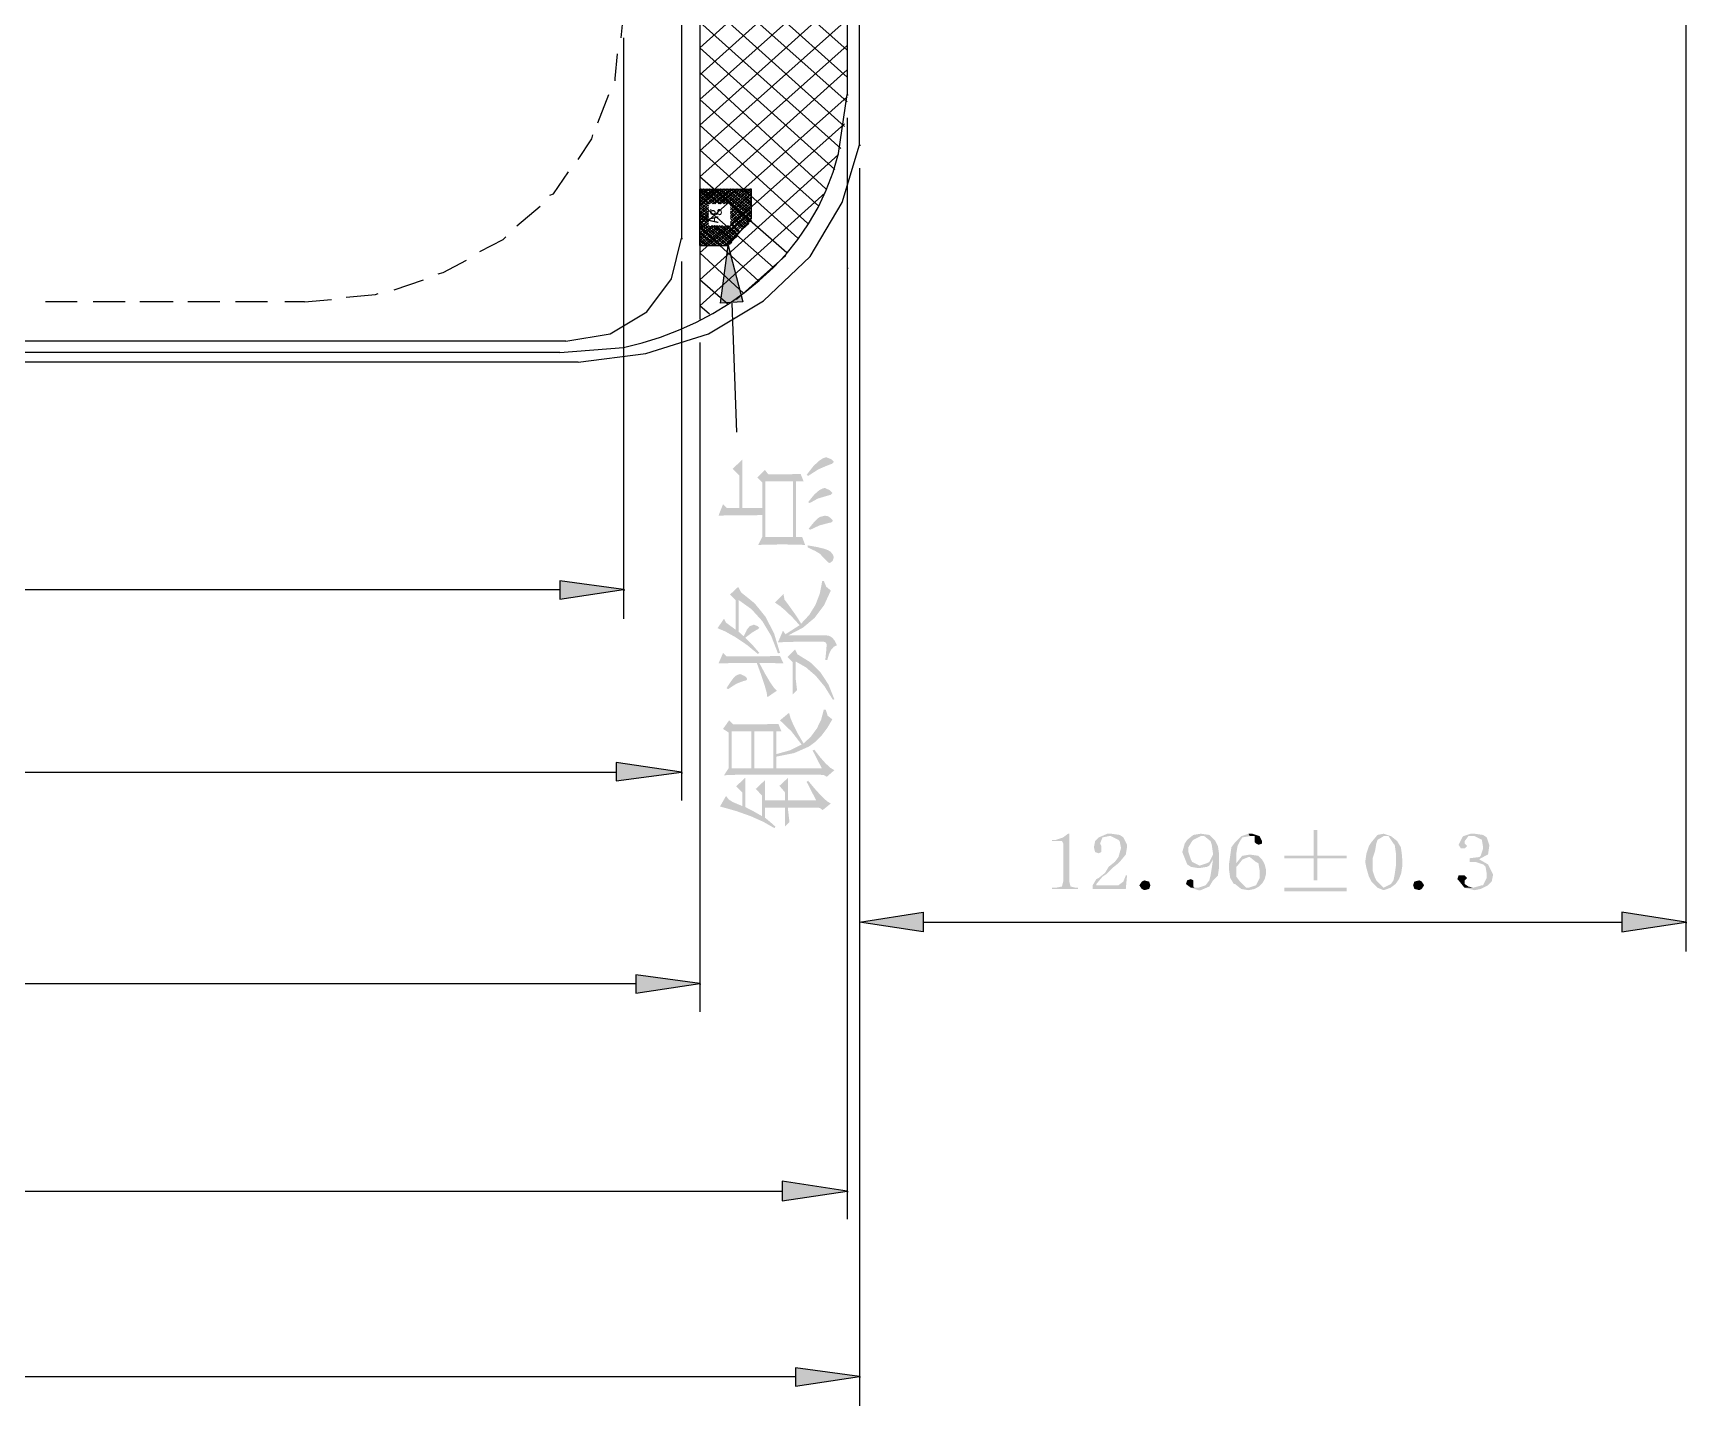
# Model space of a CAD drawing. Header units: millimetres. Extents: x 19 to 191, y 8 to 260.
# Drawn here: x 79.5 to 108.01, y 49.9 to 73.56 of the extents above; entities that cross this region are included whole.
import ezdxf

# ---------------------------------------------------------------- set-up
doc = ezdxf.new("R2010")
doc.units = ezdxf.units.MM
doc.layers.get('0').update_dxf_attribs({"linetype": 'CONTINUOUS'})

msp = doc.modelspace()

# ---------------------------------------------------------------- hatches: boundary and pattern name
for points in [[(93.5355, 72.481722), (93.556666, 72.481722), (93.556666, 72.502888), (93.5355, 72.502888)], [(93.747167, 71.613889), (93.768333, 71.613889), (93.768333, 71.63506), (93.747167, 71.63506)], [(93.747167, 71.613889), (93.768333, 71.613889), (93.768333, 71.63506), (93.747167, 71.63506)], [(90.678, 70.005222), (90.699166, 70.005222), (90.699166, 70.026388), (90.678, 70.026388)], [(91.355333, 68.904556), (91.482333, 69.899389), (91.736333, 68.925722)], [(90.9955, 68.608222), (91.016666, 68.608222), (91.016666, 68.629388), (90.9955, 68.629388)], [(88.5825, 64.120889), (88.5825, 63.803389), (89.683167, 63.972722)], [(89.683167, 63.951556), (89.704333, 63.951556), (89.704333, 63.972727), (89.683167, 63.972727)], [(89.556167, 60.988222), (89.556167, 60.670722), (90.678, 60.818889)], [(90.678, 60.797722), (90.699166, 60.797722), (90.699166, 60.818888), (90.678, 60.818888)], [(97.366667, 59.760556), (97.3455, 59.760556), (97.260833, 59.697056), (97.133833, 59.654722), (97.070333, 59.654722), (97.070333, 59.633556), (97.239667, 59.633556), (97.260833, 59.591222), (97.260833, 58.935056), (97.239667, 58.850389), (97.133833, 58.829222), (97.070333, 58.829222), (97.070333, 58.808056), (97.514833, 58.808056), (97.514833, 58.829222), (97.4725, 58.829222), (97.387833, 58.850389), (97.366667, 58.935056)], [(98.2345, 59.739389), (98.044, 59.718222), (98.086333, 59.718222), (98.213333, 59.654722), (98.2345, 59.633556), (98.255667, 59.527722), (98.255667, 59.506556), (98.213333, 59.358389), (98.149833, 59.273722), (98.044, 59.189056), (97.9805, 59.083222), (97.874667, 58.998556), (97.832333, 58.977389), (97.768833, 58.871556), (97.832333, 58.871556), (97.832333, 58.892722), (97.938167, 59.019722), (98.001667, 59.062056), (98.1075, 59.167889), (98.213333, 59.252556), (98.2345, 59.273722), (98.340333, 59.400722), (98.3615, 59.527722), (98.3615, 59.570056), (98.298, 59.697056)], [(98.086333, 59.760556), (98.022833, 59.760556), (97.874667, 59.697056), (97.811167, 59.633556), (97.79, 59.527722), (97.811167, 59.443056), (97.874667, 59.421889), (97.917, 59.443056), (97.917, 59.548889), (97.895833, 59.591222), (97.938167, 59.697056), (98.044, 59.718222), (98.2345, 59.739389)], [(99.6315, 59.760556), (99.5045, 59.739389), (99.398667, 59.654722), (99.356333, 59.591222), (99.314, 59.443056), (99.398667, 59.231389), (99.462167, 59.189056), (99.589167, 59.167889), (99.610333, 59.167889), (99.737333, 59.189056), (99.779667, 59.210222), (99.610333, 59.210222), (99.483333, 59.273722), (99.462167, 59.316056), (99.419833, 59.443056), (99.419833, 59.527722), (99.483333, 59.633556), (99.5045, 59.654722), (99.6315, 59.718222), (99.779667, 59.739389)], [(99.779667, 59.739389), (99.6315, 59.718222), (99.695, 59.718222), (99.800833, 59.633556), (99.822, 59.570056), (99.843167, 59.421889), (99.843167, 59.400722), (99.779667, 59.273722), (99.737333, 59.252556), (99.610333, 59.210222), (99.779667, 59.210222), (99.843167, 59.316056), (99.949, 59.337222), (99.949, 59.400722), (99.927833, 59.548889), (99.8855, 59.633556)], [(100.457, 59.760556), (100.33, 59.718222), (100.224167, 59.612389), (100.160667, 59.527722), (100.118333, 59.231389), (100.245333, 59.252556), (100.245333, 59.421889), (100.2665, 59.548889), (100.308833, 59.633556), (100.351167, 59.697056), (100.478167, 59.718222)], [(100.5205, 59.760556), (100.457, 59.760556), (100.478167, 59.718222), (100.562833, 59.718222), (100.562833, 59.612389), (100.584, 59.591222), (100.626333, 59.570056), (100.689833, 59.591222), (100.689833, 59.633556), (100.6475, 59.718222)], [(101.642333, 59.824056), (101.578833, 59.824056), (101.578833, 59.379556), (101.070833, 59.379556), (101.070833, 59.337222), (101.578833, 59.337222), (101.578833, 58.956222), (101.642333, 58.956222), (101.642333, 59.337222), (102.150333, 59.337222), (102.150333, 59.379556), (101.642333, 59.379556)], [(102.785333, 59.760556), (102.6795, 59.739389), (102.573667, 59.612389), (102.531333, 59.548889), (102.489, 59.421889), (102.467833, 59.273722), (102.489, 59.167889), (102.531333, 59.019722), (102.573667, 58.935056), (102.6795, 58.829222), (102.785333, 58.829222), (102.658333, 58.956222), (102.637167, 58.998556), (102.594833, 59.125556), (102.594833, 59.337222), (102.637167, 59.464222), (102.658333, 59.591222), (102.6795, 59.654722), (102.785333, 59.718222), (102.912333, 59.718222)], [(102.912333, 59.718222), (102.785333, 59.718222), (102.87, 59.718222), (102.954667, 59.591222), (102.975833, 59.570056), (102.997, 59.421889), (102.997, 59.210222), (102.975833, 59.062056), (102.954667, 58.956222), (102.912333, 58.892722), (102.785333, 58.829222), (102.6795, 58.829222), (102.785333, 58.786889), (102.903794, 58.828373), (102.990931, 58.894062), (103.050774, 58.979156), (103.087355, 59.078857), (103.104704, 59.188363), (103.106852, 59.302876), (103.097829, 59.417596), (103.081667, 59.527722), (103.018167, 59.633556)], [(104.351667, 59.760556), (104.288167, 59.760556), (104.161167, 59.718222), (104.14, 59.697056), (104.0765, 59.570056), (104.118833, 59.506556), (104.182333, 59.506556), (104.224667, 59.548889), (104.182333, 59.591222), (104.182333, 59.633556), (104.245833, 59.718222), (104.3305, 59.718222), (104.499833, 59.739389)], [(104.499833, 59.739389), (104.3305, 59.718222), (104.351667, 59.718222), (104.478667, 59.654722), (104.499833, 59.527722), (104.499833, 59.506556), (104.4575, 59.379556), (104.436333, 59.358389), (104.267, 59.337222), (104.267, 59.273722), (104.372833, 59.273722), (104.499833, 59.231389), (104.542167, 59.189056), (104.563333, 59.062056), (104.563333, 58.998556), (104.499833, 58.871556), (104.478667, 58.871556), (104.3305, 58.829222), (104.182333, 58.829222), (104.351667, 58.786889), (104.4575, 58.808056), (104.5845, 58.871556), (104.648, 58.935056), (104.669167, 59.040889), (104.669167, 59.062056), (104.5845, 59.231389), (104.436333, 59.316056), (104.4575, 59.337222), (104.5845, 59.400722), (104.605667, 59.548889), (104.605667, 59.570056), (104.563333, 59.697056)], [(99.949, 59.337222), (99.843167, 59.316056), (99.822, 59.167889), (99.800833, 59.040889), (99.779667, 58.956222), (99.716167, 58.871556), (99.589167, 58.829222), (99.462167, 58.829222), (99.589167, 58.786889), (99.6315, 58.786889), (99.779667, 58.850389), (99.843167, 58.956222), (99.927833, 59.040889), (99.949, 59.189056)], [(100.33, 59.358389), (100.245333, 59.252556), (100.118333, 59.231389), (100.118333, 59.146722), (100.1395, 58.998556), (100.203, 58.892722), (100.224167, 58.892722), (100.33, 58.808056), (100.457, 58.829222), (100.414667, 58.829222), (100.308833, 58.935056), (100.245333, 59.019722), (100.245333, 59.189056), (100.2665, 59.210222), (100.351167, 59.316056), (100.457, 59.358389)], [(100.478167, 59.400722), (100.351167, 59.379556), (100.33, 59.358389), (100.478167, 59.358389), (100.584, 59.273722), (100.626333, 59.252556), (100.6475, 59.125556), (100.6475, 58.998556), (100.584, 58.871556), (100.457, 58.829222), (100.33, 58.808056), (100.457, 58.786889), (100.555253, 58.807036), (100.634817, 58.848983), (100.695156, 58.908401), (100.735739, 58.980961), (100.756031, 59.062335), (100.7555, 59.148194), (100.733612, 59.23421), (100.689833, 59.316056), (100.626333, 59.379556)], [(98.3615, 59.040889), (98.340333, 59.040889), (98.298, 58.935056), (98.213333, 58.871556), (97.768833, 58.871556), (97.768833, 58.808056), (98.340333, 58.808056)], [(104.14, 59.040889), (104.0765, 59.040889), (104.055333, 58.977389), (104.0765, 58.956222), (104.161167, 58.850389), (104.182333, 58.829222), (104.3305, 58.829222), (104.245833, 58.850389), (104.182333, 58.892722), (104.182333, 58.956222), (104.224667, 58.998556), (104.182333, 59.040889)], [(98.657833, 58.786889), (98.6155, 58.808056), (98.573167, 58.871556), (98.6155, 58.935056), (98.657833, 58.956222), (98.7425, 58.935056), (98.763667, 58.871556), (98.7425, 58.808056)], [(99.462167, 58.977389), (99.398667, 58.956222), (99.3775, 58.892722), (99.462167, 58.829222), (99.589167, 58.829222), (99.525667, 58.829222), (99.5045, 58.850389), (99.5045, 58.956222)], [(101.070833, 58.765722), (102.150333, 58.765722), (102.150333, 58.829225), (101.070833, 58.829225)], [(103.399167, 58.786889), (103.3145, 58.808056), (103.293333, 58.871556), (103.3145, 58.935056), (103.399167, 58.956222), (103.4415, 58.935056), (103.483833, 58.871556), (103.4415, 58.808056)], [(94.847833, 58.405889), (94.847833, 58.067222), (93.747167, 58.236556)], [(106.891667, 58.405889), (106.891667, 58.067222), (107.992333, 58.236556)], [(107.992333, 58.215389), (108.01351, 58.215389), (108.01351, 58.236555), (107.992333, 58.236555)], [(89.894833, 57.326389), (89.894833, 57.008889), (90.9955, 57.178222)], [(90.9955, 57.157056), (91.016666, 57.157056), (91.016666, 57.178222), (90.9955, 57.178222)], [(92.413667, 53.770389), (92.413667, 53.431722), (93.5355, 53.601056)], [(93.5355, 53.579889), (93.556666, 53.579889), (93.556666, 53.601055), (93.5355, 53.601055)], [(92.6465, 50.553056), (92.6465, 50.235556), (93.747167, 50.404889)], [(93.747167, 50.383722), (93.768333, 50.383722), (93.768333, 50.404888), (93.747167, 50.404888)]]:
    msp.add_hatch(color=7).paths.add_polyline_path(points)
at = {"true_color": 0x0000ff}
msp.add_hatch(color=5, dxfattribs=at).paths.add_polyline_path([(93.5355, 69.497222), (93.556666, 69.497222), (93.556666, 69.518393), (93.5355, 69.518393)])
msp.add_hatch(color=5, dxfattribs=at).paths.add_polyline_path([(93.5355, 69.497222), (93.556666, 69.497222), (93.556666, 69.518393), (93.5355, 69.518393)])
at = {"true_color": 0xffff00}
msp.add_hatch(color=2, dxfattribs=at).paths.add_polyline_path([(93.5355, 69.497222), (93.556666, 69.497222), (93.556666, 69.518393), (93.5355, 69.518393)])
at = {"true_color": 0xff00ff}
h = msp.add_hatch(color=6, dxfattribs=at)
h.paths.add_polyline_path([(92.126176, 64.877722), (92.603528, 64.877722), (92.603528, 65.832978), (92.126176, 65.832978)])
h.paths.add_polyline_path([(92.811888, 64.738815), (92.421076, 64.747635), (92.004357, 64.738815), (92.07381, 64.877722), (92.07381, 65.251446), (91.808615, 65.250843), (91.594322, 65.249103), (91.430981, 65.24633), (91.318645, 65.242626), (91.396918, 65.442166), (91.466371, 65.372713), (91.67473, 65.372713), (91.67473, 65.937157), (91.561731, 66.050157), (91.726545, 66.20615), (91.726545, 65.372713), (92.07381, 65.372713), (92.07381, 65.815339), (91.98727, 65.902431), (92.117356, 66.032518), (92.17799, 65.954245), (92.365886, 65.95477), (92.521122, 65.956381), (92.643698, 65.959128), (92.733615, 65.963065), (92.78598, 65.832978), (92.655894, 65.832978), (92.655894, 64.877722), (92.760073, 64.877722)])
h.paths.add_polyline_path([(92.855434, 64.695821), (92.855434, 64.730547), (93.007173, 64.703882), (93.123462, 64.676804), (93.204405, 64.649312), (93.250104, 64.621407), (93.292547, 64.56849), (93.306879, 64.522188), (93.28483, 64.461003), (93.237426, 64.426276), (93.209176, 64.437094), (93.176792, 64.469822), (93.063793, 64.587231), (92.985658, 64.633878)])
h.paths.add_polyline_path([(92.89898, 64.99954), (92.872521, 65.016628), (92.936893, 65.097639), (92.991033, 65.158704), (93.034837, 65.199717), (93.068203, 65.220578), (93.150885, 65.242626), (93.205938, 65.232773), (93.250655, 65.20349), (93.279938, 65.171657), (93.289791, 65.155534), (93.267949, 65.127422), (93.202699, 65.112539), (93.061795, 65.075263)])
h.paths.add_polyline_path([(92.89016, 65.459805), (92.864253, 65.476893), (92.972636, 65.61008), (93.054974, 65.680842), (93.113678, 65.710126), (93.150885, 65.719979), (93.237426, 65.680842), (93.269947, 65.649285), (93.280972, 65.633438), (93.254927, 65.602914), (93.176792, 65.581072), (93.031409, 65.537595)])
h.paths.add_polyline_path([(92.864253, 65.928338), (92.837795, 65.945977), (92.951138, 66.092393), (93.046705, 66.184653), (93.122497, 66.233298), (93.176792, 66.249696), (93.263333, 66.21497), (93.295855, 66.186582), (93.306879, 66.171424), (93.280834, 66.138833), (93.202699, 66.11079), (93.044432, 66.043335)])
h = msp.add_hatch(color=6, dxfattribs=at)
h.paths.add_polyline_path([(93.159153, 62.755912), (93.170427, 62.86072), (93.177826, 62.941189), (93.1814, 62.99737), (93.181202, 63.029315), (93.166732, 63.058598), (93.133246, 63.068451), (92.629435, 63.068451), (92.343355, 63.059632), (92.429895, 63.259171), (92.473441, 63.198538), (92.716527, 63.355083), (92.595622, 63.486754), (92.484328, 63.595688), (92.382749, 63.681885), (92.290989, 63.745343), (92.438715, 63.893069), (92.455803, 63.797709), (92.551903, 63.667484), (92.631778, 63.554623), (92.695323, 63.459125), (92.742434, 63.38099), (92.882469, 63.531274), (92.989999, 63.704347), (93.064973, 63.900261), (93.107339, 64.119067), (93.133246, 64.119067), (93.176585, 64.016541), (93.255065, 63.953703), (93.137854, 63.697078), (92.977183, 63.482827), (92.773001, 63.310951), (92.525256, 63.18145), (93.159153, 63.18145), (93.223232, 63.171597), (93.276562, 63.142314), (93.32121, 63.088915), (93.359244, 63.007817), (93.306431, 62.9821), (93.261266, 62.931474), (93.223749, 62.856044), (93.19388, 62.755912)])
h.paths.add_polyline_path([(92.594709, 62.156741), (92.594709, 62.721185), (92.508168, 62.807726), (92.638255, 62.938364), (92.681801, 62.851272), (92.897429, 62.718352), (93.074817, 62.545279), (93.214171, 62.332001), (93.315698, 62.078468), (93.289791, 62.0702), (93.148594, 62.296853), (92.994478, 62.482371), (92.827339, 62.626755), (92.647074, 62.730005), (92.647074, 62.443373), (92.672981, 62.235013)])
h.paths.add_polyline_path([(91.457552, 62.816546), (91.791993, 62.817071), (92.056929, 62.818682), (92.252309, 62.821429), (92.378081, 62.825365), (92.438715, 62.695278), (92.2564, 62.701479), (92.021996, 62.703546), (92.12565, 62.510905), (92.210856, 62.367098), (92.277562, 62.272177), (92.325716, 62.226194), (92.160902, 62.113195), (92.149525, 62.189159), (92.115358, 62.312873), (92.05835, 62.484335), (91.97845, 62.703546), (91.748697, 62.70303), (91.562145, 62.701479), (91.418794, 62.698896), (91.318645, 62.695278), (91.396918, 62.877179)])
h.paths.add_polyline_path([(91.457552, 62.26974), (91.514, 62.358305), (91.561042, 62.4247), (91.598783, 62.468875), (91.627326, 62.490777), (91.691818, 62.512826), (91.770091, 62.478099), (91.802819, 62.447576), (91.813637, 62.425734), (91.796273, 62.403823), (91.744184, 62.391007), (91.62271, 62.343052), (91.483459, 62.252101)])
h.paths.add_polyline_path([(91.709457, 63.918976), (91.943457, 63.73015), (92.132859, 63.493576), (92.277717, 63.209252), (92.378081, 62.877179), (92.343355, 62.868911), (92.226032, 63.1704), (92.074086, 63.424192), (91.887413, 63.630337), (91.665911, 63.788889), (91.665911, 63.242084), (91.753003, 63.163811), (91.80964, 63.280807), (91.857183, 63.337444), (91.926636, 63.363351), (91.98727, 63.341854), (92.021996, 63.311537), (92.011178, 63.29376), (91.97845, 63.27681), (91.893976, 63.22472), (91.77891, 63.137904), (91.917816, 62.998653), (92.021996, 62.877179), (91.996089, 62.860092), (91.80964, 63.013881), (91.614097, 63.146172), (91.435916, 63.246149), (91.301558, 63.302717), (91.414006, 63.467531), (91.448732, 63.398078), (91.614097, 63.27681), (91.614097, 63.788889), (91.518185, 63.88425), (91.657092, 64.014888)])
h = msp.add_hatch(color=6, dxfattribs=at)
h.paths.add_polyline_path([(91.934904, 60.889588), (92.265082, 60.889588), (92.265082, 61.522934), (91.934904, 61.522934)])
h.paths.add_polyline_path([(91.657092, 60.776588), (91.557459, 60.774246), (91.414006, 60.767769), (91.492278, 60.889588), (91.492278, 61.505846), (91.396918, 61.56648), (91.501098, 61.714206), (91.570551, 61.644753), (91.834213, 61.645278), (92.052244, 61.646889), (92.224697, 61.649636), (92.351623, 61.653572), (92.403988, 61.522934), (92.316896, 61.522934), (92.316896, 61.132674), (92.555986, 61.199577), (92.751254, 61.297487), (92.573211, 61.527344), (92.378081, 61.714206), (92.534075, 61.844292), (92.562893, 61.746021), (92.614553, 61.624909), (92.688949, 61.481059), (92.78598, 61.314575), (92.915275, 61.439011), (93.016251, 61.577504), (93.088908, 61.730053), (93.133246, 61.896658), (93.167973, 61.896658), (93.200494, 61.794132), (93.280972, 61.731293), (93.190641, 61.578322), (93.093283, 61.449278), (92.988897, 61.344108), (92.877482, 61.26276), (92.622407, 61.149899), (92.316896, 61.089128), (92.316896, 60.889588), (93.09852, 60.889588), (92.941974, 61.193307), (92.968433, 61.210395), (93.074705, 61.074072), (93.167904, 60.969376), (93.248183, 60.896306), (93.315698, 60.854861), (93.185612, 60.741862), (93.133384, 60.772041), (93.063793, 60.776588)])
h.paths.add_polyline_path([(91.544644, 60.889588), (91.88309, 60.889588), (91.88309, 61.522934), (91.544644, 61.522934)])
h.paths.add_polyline_path([(93.003159, 60.333963), (92.837795, 60.65477), (92.864253, 60.672409), (92.999344, 60.510963), (93.109475, 60.392047), (93.194698, 60.315609), (93.255065, 60.281597), (93.115607, 60.168598), (93.061726, 60.205461), (92.98552, 60.212144), (92.516987, 60.212144), (92.516987, 60.168598), (92.542895, 59.960239), (92.464622, 59.882517), (92.464622, 60.212144), (92.117356, 60.212144), (92.117356, 60.038511), (92.202175, 59.968989), (92.299809, 59.882517), (92.28217, 59.856059), (92.093344, 59.964063), (91.874133, 60.062351), (91.624535, 60.150925), (91.344553, 60.229783), (91.448732, 60.411684), (91.494483, 60.350912), (91.561731, 60.307504), (91.726545, 60.238051), (91.726545, 60.472869), (91.622365, 60.577049), (91.77891, 60.724223), (91.77891, 60.220963), (91.937522, 60.138143), (92.065542, 60.064418), (92.065542, 60.420503), (91.961362, 60.533503), (92.117356, 60.681228), (92.117356, 60.333963), (92.464622, 60.333963), (92.464622, 60.472869), (92.369262, 60.585317), (92.516987, 60.724223), (92.516987, 60.333963)])

# ---------------------------------------------------------------- linework, layer by layer
at = {"color": 7}
for points in [[(90.9955, 96.908056), (90.9955, 68.629389)], [(93.747167, 71.635056), (93.747167, 93.881222)], [(107.992333, 77.223056), (107.992333, 57.728556)], [(93.5355, 75.593222), (90.9955, 73.307222)], [(93.5355, 73.264889), (90.9955, 75.529722)], [(93.5355, 75.127556), (90.9955, 72.841556)], [(93.5355, 72.799222), (90.9955, 75.085222)], [(93.5355, 74.683056), (90.9955, 72.418222)], [(93.5355, 72.375889), (90.9955, 74.640722)], [(93.5355, 74.259722), (90.9955, 71.973722)], [(93.493167, 71.952556), (90.9955, 74.196222)], [(93.5355, 73.794056), (90.9955, 71.529222)], [(93.429667, 71.571556), (90.9955, 73.751722)], [(89.683167, 73.476556), (89.683167, 63.464722)], [(93.5355, 73.349556), (90.9955, 71.084722)], [(93.323833, 71.211722), (90.9955, 73.307222)], [(93.5355, 72.926222), (90.9955, 70.640222)], [(93.175667, 70.873056), (90.9955, 72.883889)], [(93.5355, 72.460556), (90.9955, 70.195722)], [(93.048667, 70.576722), (90.9955, 72.418222)], [(93.493167, 71.994889), (90.9955, 69.772389)], [(92.858167, 70.280389), (90.9955, 71.973722)], [(93.5355, 72.100722), (93.5355, 53.114222)], [(88.9, 67.888556), (90.064167, 68.036722), (91.143667, 68.375389), (92.096167, 68.946889), (92.9005, 69.708889), (93.450833, 70.640222), (93.747167, 71.635056)], [(92.688833, 70.026389), (90.9955, 71.550389)], [(93.387333, 71.465722), (90.9955, 69.306722)], [(92.498333, 69.772389), (90.9955, 71.084722)], [(93.747167, 71.232889), (93.747167, 57.728556)], [(93.747167, 71.232889), (93.747167, 49.896889)], [(93.1545, 70.809556), (90.9955, 68.862222)], [(92.2655, 69.518389), (90.9955, 70.640222)], [(92.0115, 69.285556), (90.9955, 70.216889)], [(90.678, 69.624222), (90.678, 60.332056)], [(91.7575, 69.073889), (90.9955, 69.772389)], [(92.477167, 69.730056), (91.6305, 68.968056)], [(91.482333, 68.883389), (90.9955, 69.306722)], [(91.164833, 68.714056), (90.9955, 68.862222)], [(91.545833, 68.904556), (91.6305, 66.682056)], [(90.9955, 68.227222), (90.9955, 56.691389)], [(88.9, 67.888556), (58.017833, 67.888556)], [(54.885167, 63.972722), (88.5825, 63.972722)], [(54.017333, 60.818889), (89.556167, 60.818889)], [(94.847833, 58.236556), (106.891667, 58.236556)], [(53.7845, 57.178222), (89.894833, 57.178222)], [(53.7845, 53.601056), (92.413667, 53.601056)], [(53.678667, 50.404889), (92.6465, 50.404889)]]:
    msp.add_lwpolyline(points, dxfattribs=at)
at = {"color": 6, "true_color": 0xff00ff}
for points in [[(90.678, 95.489889), (90.678, 70.026389)], [(88.688333, 68.248389), (89.450333, 68.375389), (90.085333, 68.756389), (90.508667, 69.327889), (90.678, 70.026389)], [(88.688333, 68.248389), (58.208333, 68.248389)]]:
    msp.add_lwpolyline(points, dxfattribs=at)
at = {"color": 4, "true_color": 0x00ffff}
for points in [[(93.5355, 93.034556), (93.5355, 72.502889)], [(89.640833, 73.476556), (89.683167, 73.878722)], [(89.535, 72.735722), (89.535, 72.778056), (89.577333, 73.201389)], [(88.5825, 68.057889), (89.683167, 68.142556), (90.004629, 68.222212), (90.320529, 68.321071), (90.62949, 68.438713), (90.930131, 68.574719), (91.221077, 68.728672), (91.500947, 68.900153), (91.768365, 69.088742), (92.021951, 69.294022), (92.260328, 69.515574), (92.482117, 69.752979), (92.685941, 70.005819), (92.87042, 70.273675), (93.034177, 70.556129), (93.175834, 70.852761), (93.294012, 71.163154), (93.387333, 71.486889), (93.5355, 72.502889)], [(89.238667, 72.016056), (89.429167, 72.502889)], [(88.9, 71.381056), (89.132833, 71.740889), (89.154, 71.804389)], [(88.413167, 70.767222), (88.476667, 70.788389), (88.730667, 71.169389)], [(90.9955, 70.873056), (91.8845, 70.873056)], [(90.9955, 69.899389), (90.9955, 70.873056)], [(91.8845, 70.365056), (91.8845, 70.873056)], [(87.841667, 70.238056), (88.243833, 70.576722)], [(91.482333, 69.899389), (91.8845, 70.365056)], [(87.206667, 69.793556), (87.608833, 70.005222), (87.651167, 70.047556)], [(90.9955, 69.899389), (91.482333, 69.899389)], [(86.487, 69.412556), (86.571667, 69.433722), (86.973833, 69.645389)], [(85.725, 69.137389), (86.233, 69.306722)], [(84.8995, 69.010389), (85.4075, 69.052722), (85.449833, 69.073889)], [(80.264, 68.925722), (79.713667, 68.925722)], [(81.0895, 68.925722), (80.539167, 68.925722)], [(81.915, 68.925722), (81.3435, 68.925722)], [(82.719333, 68.925722), (82.169, 68.925722)], [(83.544833, 68.925722), (82.9945, 68.925722)], [(84.179833, 68.925722), (83.841167, 68.925722)], [(84.179833, 68.925722), (84.6455, 68.968056)], [(88.5825, 68.057889), (58.208333, 68.057889)]]:
    msp.add_lwpolyline(points, dxfattribs=at)
at = {"color": 2, "true_color": 0xffff00}
for points in [[(91.418833, 70.873056), (90.9955, 70.513222)], [(91.355333, 70.873056), (90.9955, 70.576722)], [(91.313, 70.873056), (90.9955, 70.597889)], [(91.270667, 70.873056), (90.9955, 70.640222)], [(91.228333, 70.873056), (90.9955, 70.682556)], [(91.164833, 70.873056), (90.9955, 70.746056)], [(91.1225, 70.873056), (90.9955, 70.788389)], [(91.059, 70.873056), (90.9955, 70.830722)], [(91.016667, 70.873056), (90.9955, 70.873056)], [(91.270667, 70.619056), (90.9955, 70.851889)], [(91.228333, 70.619056), (90.9955, 70.830722)], [(91.164833, 70.619056), (90.9955, 70.788389)], [(91.143667, 70.619056), (90.9955, 70.746056)], [(91.334167, 70.619056), (91.016667, 70.873056)], [(91.355333, 70.619056), (91.059, 70.873056)], [(91.418833, 70.619056), (91.1225, 70.873056)], [(91.461167, 70.619056), (91.164833, 70.873056)], [(91.461167, 70.873056), (91.164833, 70.619056)], [(91.863333, 70.301556), (91.228333, 70.873056)], [(91.524667, 70.873056), (91.228333, 70.619056)], [(91.567, 70.873056), (91.2495, 70.619056)], [(91.8845, 70.322722), (91.270667, 70.873056)], [(91.8845, 70.386222), (91.313, 70.873056)], [(91.6305, 70.873056), (91.313, 70.619056)], [(91.8845, 70.428556), (91.355333, 70.873056)], [(91.651667, 70.873056), (91.355333, 70.619056)], [(91.8845, 70.470889), (91.418833, 70.873056)], [(91.694, 70.873056), (91.418833, 70.619056)], [(91.8845, 70.513222), (91.461167, 70.873056)], [(91.7575, 70.873056), (91.461167, 70.619056)], [(91.8845, 70.576722), (91.524667, 70.873056)], [(91.863333, 70.873056), (91.524667, 70.576722)], [(91.799833, 70.873056), (91.524667, 70.619056)], [(91.8845, 70.851889), (91.524667, 70.513222)], [(91.8845, 70.809556), (91.524667, 70.470889)], [(91.8845, 70.788389), (91.524667, 70.449722)], [(91.8845, 70.746056), (91.524667, 70.407389)], [(91.8845, 70.619056), (91.567, 70.873056)], [(91.8845, 70.640222), (91.6305, 70.873056)], [(91.8845, 70.682556), (91.672833, 70.873056)], [(91.8845, 70.746056), (91.694, 70.873056)], [(91.8845, 70.788389), (91.7575, 70.873056)], [(91.8845, 70.830722), (91.799833, 70.873056)], [(91.8845, 70.873056), (91.863333, 70.873056)], [(91.143667, 70.576722), (90.9955, 70.682556)], [(91.143667, 70.513222), (90.9955, 70.640222)], [(91.143667, 70.470889), (90.9955, 70.597889)], [(91.143667, 70.597889), (90.9955, 70.470889)], [(91.143667, 70.428556), (90.9955, 70.555556)], [(91.143667, 70.555556), (90.9955, 70.428556)], [(91.143667, 70.386222), (90.9955, 70.492056)], [(91.143667, 70.492056), (90.9955, 70.386222)], [(91.143667, 70.322722), (90.9955, 70.470889)], [(91.143667, 70.449722), (90.9955, 70.322722)], [(91.143667, 70.301556), (90.9955, 70.428556)], [(91.143667, 70.428556), (90.9955, 70.280389)], [(91.8845, 70.555556), (91.143667, 69.899389)], [(91.8845, 70.492056), (91.207167, 69.899389)], [(91.8845, 70.470889), (91.2495, 69.899389)], [(91.8845, 70.428556), (91.313, 69.899389)], [(91.8845, 70.682556), (91.524667, 70.365056)], [(91.8845, 70.640222), (91.524667, 70.301556)], [(91.842167, 70.280389), (91.524667, 70.597889)], [(91.8845, 70.597889), (91.524667, 70.259222)], [(91.799833, 70.259222), (91.524667, 70.555556)], [(91.778667, 70.238056), (91.524667, 70.492056)], [(91.7575, 70.216889), (91.524667, 70.449722)], [(91.143667, 70.259222), (90.9955, 70.386222)], [(91.143667, 70.386222), (90.9955, 70.259222)], [(91.482333, 69.899389), (90.9955, 70.322722)], [(91.143667, 70.322722), (90.9955, 70.216889)], [(91.44, 69.899389), (90.9955, 70.280389)], [(91.143667, 70.280389), (90.9955, 70.174556)], [(91.3765, 69.899389), (90.9955, 70.238056)], [(91.334167, 70.238056), (90.9955, 69.920556)], [(91.313, 70.238056), (90.9955, 69.984056)], [(91.2495, 70.238056), (90.9955, 70.026389)], [(91.207167, 70.238056), (90.9955, 70.068722)], [(91.143667, 70.238056), (90.9955, 70.111056)], [(91.334167, 69.899389), (90.9955, 70.195722)], [(91.3765, 70.238056), (91.016667, 69.899389)], [(91.44, 70.238056), (91.059, 69.899389)], [(91.482333, 70.238056), (91.101333, 69.899389)], [(91.524667, 69.920556), (91.143667, 70.238056)], [(91.545833, 69.941722), (91.207167, 70.238056)], [(91.545833, 69.984056), (91.2495, 70.238056)], [(91.567, 70.005222), (91.270667, 70.238056)], [(91.588167, 70.026389), (91.334167, 70.238056)], [(91.8845, 70.386222), (91.355333, 69.899389)], [(91.6305, 70.047556), (91.3765, 70.238056)], [(91.842167, 70.280389), (91.418833, 69.899389)], [(91.651667, 70.068722), (91.44, 70.238056)], [(91.651667, 70.089889), (91.482333, 70.238056)], [(91.7575, 70.195722), (91.524667, 70.407389)], [(91.736333, 70.174556), (91.524667, 70.365056)], [(91.694, 70.132222), (91.524667, 70.301556)], [(91.672833, 70.111056), (91.524667, 70.280389)], [(91.270667, 69.899389), (90.9955, 70.132222)], [(91.228333, 69.899389), (90.9955, 70.111056)], [(91.164833, 69.899389), (90.9955, 70.068722)], [(91.1225, 69.899389), (90.9955, 70.026389)], [(91.101333, 69.899389), (90.9955, 69.984056)], [(91.037833, 69.899389), (90.9955, 69.920556)], [(91.651667, 70.068722), (91.44, 69.899389)]]:
    msp.add_lwpolyline(points, dxfattribs=at)
at = {"color": 7}
for points in [[(91.355333, 68.904556), (91.482333, 69.899389), (91.736333, 68.925722)], [(88.5825, 64.120889), (88.5825, 63.803389), (89.683167, 63.972722)], [(89.556167, 60.988222), (89.556167, 60.670722), (90.678, 60.818889)], [(94.847833, 58.405889), (94.847833, 58.067222), (93.747167, 58.236556)], [(106.891667, 58.405889), (106.891667, 58.067222), (107.992333, 58.236556)], [(89.894833, 57.326389), (89.894833, 57.008889), (90.9955, 57.178222)], [(92.413667, 53.770389), (92.413667, 53.431722), (93.5355, 53.601056)], [(92.6465, 50.553056), (92.6465, 50.235556), (93.747167, 50.404889)]]:
    msp.add_lwpolyline(points, close=True, dxfattribs=at)

# ---------------------------------------------------------------- texts
at = {"color": 2, "true_color": 0xffff00, "insert": (91.376541, 70.280602), "char_height": 0.187624, "attachment_point": 7, "rotation": 90}
msp.add_mtext('{\\fSimSun|b0|i0|c0;Ag}', dxfattribs=at)

doc.saveas('drawing.dxf')
